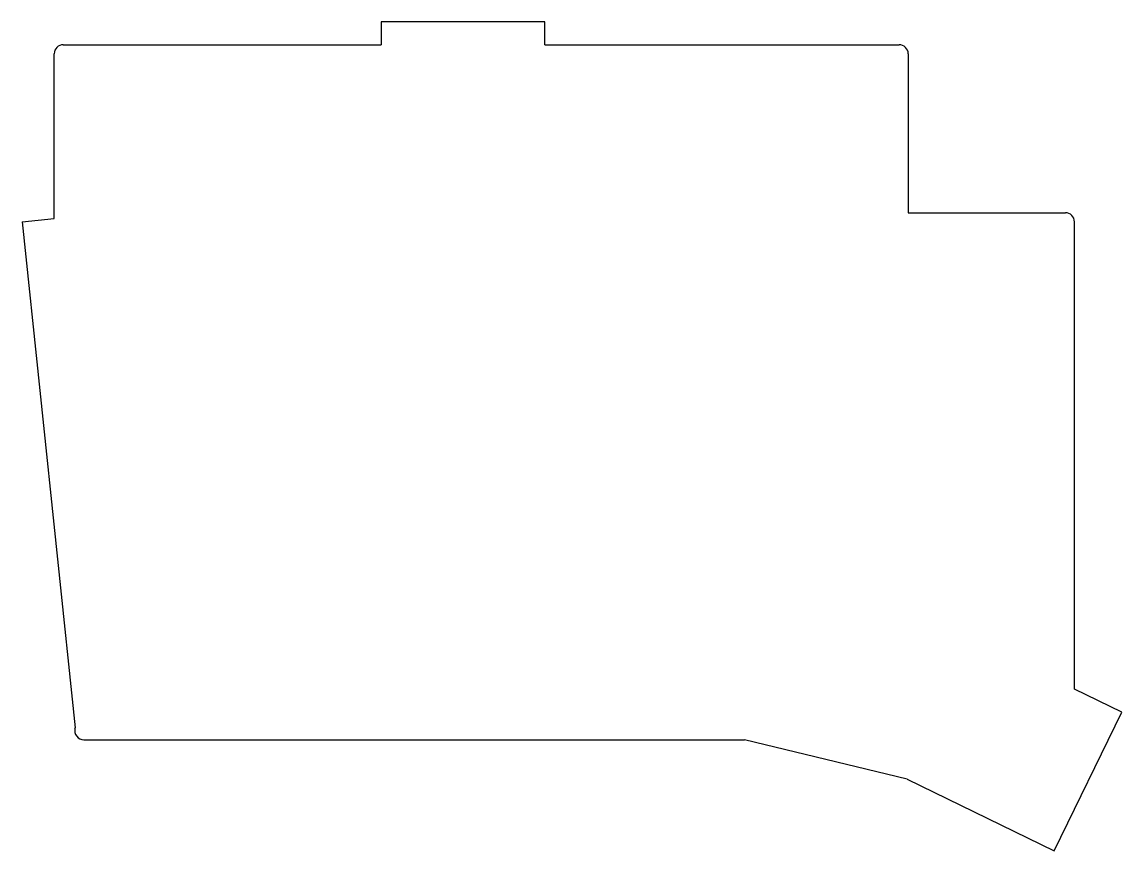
# Model space of a CAD drawing. Header units: millimetres. Extents: x 87 to 208, y -128 to -37.
import ezdxf

# ---------------------------------------------------------------- set-up
doc = ezdxf.new("R2010")
doc.units = ezdxf.units.MM

msp = doc.modelspace()

# ---------------------------------------------------------------- linework, layer by layer
for p, q in [((144.15, -36.68), (126.15, -36.68)), ((126.15, -36.68), (126.15, -39.18)), ((144.15, -39.18), (144.15, -36.68)), ((91.15, -39.18), (126.15, -39.18)), ((144.15, -39.18), (183.15, -39.18)), ((90.15, -58.3), (90.15, -40.18)), ((184.15, -40.18), (184.15, -57.68)), ((184.15, -57.68), (201.45, -57.68)), ((86.61, -58.67), (90.15, -58.3)), ((86.61, -58.67), (92.46, -114.37)), ((202.45, -110.1), (202.45, -58.68)), ((207.68, -112.65), (202.45, -110.1)), ((200.23, -127.93), (207.68, -112.65)), ((92.44, -114.45), (92.46, -114.37)), ((93.41, -115.68), (166.15, -115.68)), ((184.05, -120.04), (166.15, -115.68)), ((184.05, -120.04), (200.23, -127.93))]:
    msp.add_line(p, q)
for centre, start, end in [((91.15, -40.18), 90, 180), ((183.15, -40.18), 0, 90), ((201.45, -58.68), 0, 90), ((93.41, -114.68), 166.6741, 270)]:
    msp.add_arc(centre, 1, start, end)

doc.saveas('drawing.dxf')
